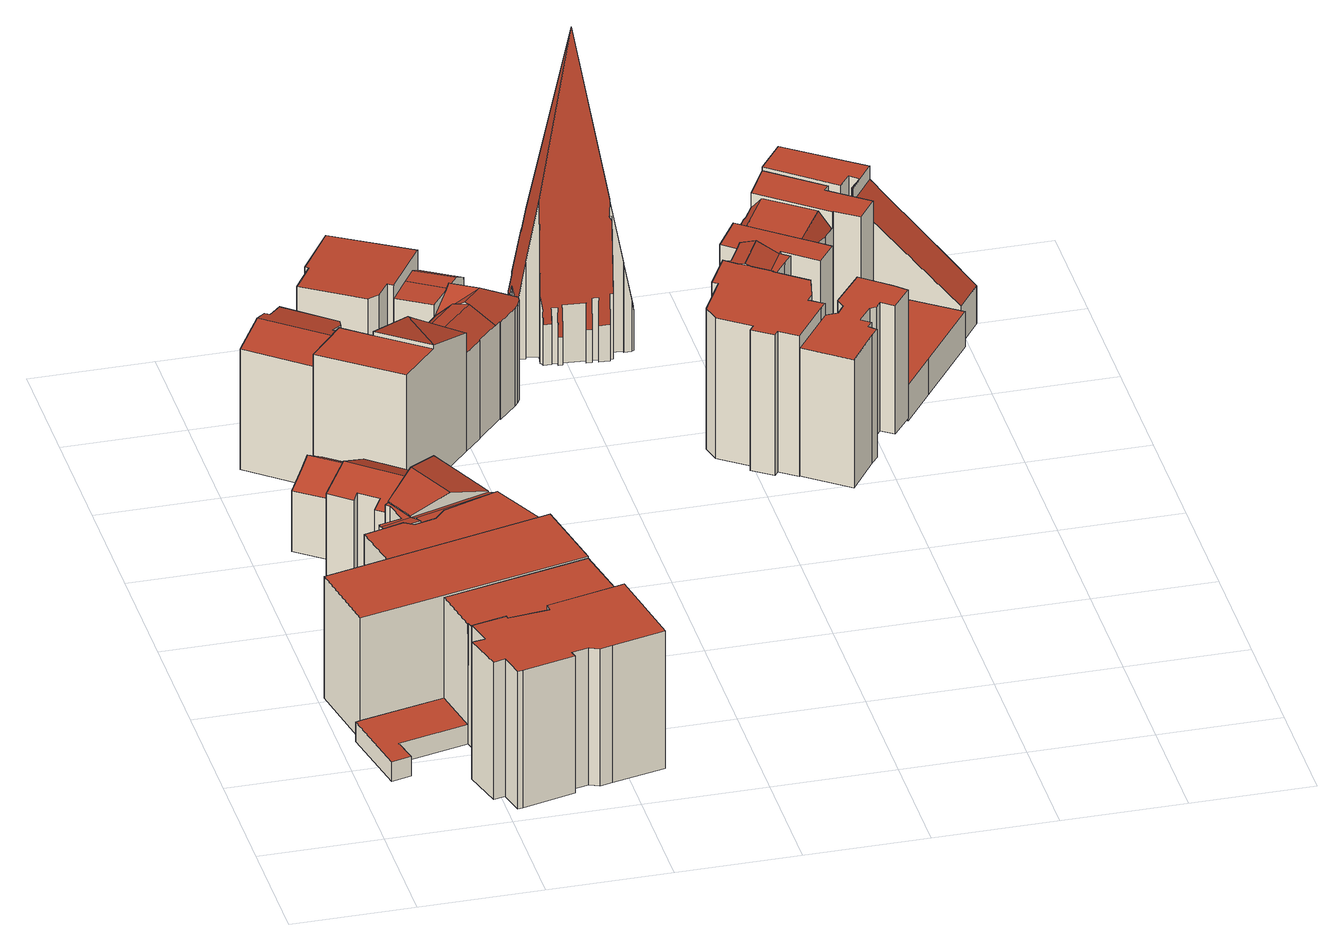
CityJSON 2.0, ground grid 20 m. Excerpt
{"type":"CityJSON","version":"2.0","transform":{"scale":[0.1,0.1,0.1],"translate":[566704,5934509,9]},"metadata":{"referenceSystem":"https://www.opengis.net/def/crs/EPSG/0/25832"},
"CityObjects":{
"building1":{"type":"Building","attributes":{"Gemeindeschluessel":"02000000","Geometrietyp2DReferenz":"3000","function":"31001_2070","roofType":"1000","measuredHeight":21.38,"storeysAboveGround":5},"geometry":[{"type":"MultiSurface","lod":"2","boundaries":[[[0,1,2,3]],[[4,5,6,7]],[[8,9,10,11]],[[11,10,12,13]],[[14,15,16,4,7,2,1]],[[8,11,13,17,18,19,20,0,3,21,22]],[[21,3,2,7,6,23]],[[0,20,14,1]],[[9,8,22,24]],[[25,17,13,12]],[[24,22,21,23]],[[19,18,16,15]],[[18,17,25,5,4,16]],[[20,19,15,14]],[[24,23,6,5,25,12,10,9]]],"semantics":{"surfaces":[{"type":"WallSurface"},{"type":"RoofSurface"},{"type":"GroundSurface"}],"values":[0,0,0,0,1,2,0,0,0,0,0,0,0,0,1]}}]},
"building2":{"type":"Building","attributes":{"name":"Muhajirin-Moschee","Gemeindeschluessel":"02000000","Geometrietyp2DReferenz":"3000","function":"31001_3040","roofType":"1000","measuredHeight":21.6,"storeysAboveGround":5},"geometry":[{"type":"MultiSurface","lod":"2","boundaries":[[[26,27,28,29]],[[30,31,32,33]],[[32,31,29,28]],[[31,30,26,29]],[[30,33,27,26]],[[33,32,28,27]]],"semantics":{"surfaces":[{"type":"RoofSurface"},{"type":"GroundSurface"},{"type":"WallSurface"}],"values":[0,1,2,2,2,2]}}]},
"building3":{"type":"Building","attributes":{"Gemeindeschluessel":"02000000","Geometrietyp2DReferenz":"3000","function":"31001_1010","roofType":"1000","measuredHeight":24.42,"storeysAboveGround":5},"geometry":[{"type":"MultiSurface","lod":"2","boundaries":[[[34,35,36,37]],[[37,36,38,39]],[[39,38,40,41]],[[41,40,42,43]],[[43,42,44,45]],[[45,44,46,47]],[[47,46,48,49]],[[50,51,52,53]],[[53,52,54,55]],[[55,54,56,57]],[[57,56,58,59]],[[59,58,60,61]],[[62,63,64,65]],[[65,64,35,34]],[[66,67,68,69]],[[68,67,60,58,56,54,52,51,70,48,46,44,42,40,38,36,35,64,63]],[[66,69,62,65,34,37,39,41,43,45,47,49,71,50,53,55,57,59,61]],[[62,69,68,63]],[[66,61,60,67]],[[50,71,70,51]],[[71,49,48,70]]],"semantics":{"surfaces":[{"type":"WallSurface"},{"type":"RoofSurface"},{"type":"GroundSurface"}],"values":[0,0,0,0,0,0,0,0,0,0,0,0,0,0,0,1,2,0,0,0,0]}}]},
"building4":{"type":"Building","attributes":{"Gemeindeschluessel":"02000000","Geometrietyp2DReferenz":"3000","function":"31001_1120","roofType":"3100","measuredHeight":14.17,"storeysAboveGround":3},"geometry":[{"type":"MultiSurface","lod":"2","boundaries":[[[72,73,74,75,76,77]],[[78,72,77,79]],[[79,77,76,80]],[[81,74,73,82]],[[73,72,78,83,82]],[[76,75,84,85,80]],[[84,75,74,81]],[[79,80,85,83,78]],[[84,81,82,83,85]]],"semantics":{"surfaces":[{"type":"GroundSurface"},{"type":"WallSurface"},{"type":"RoofSurface"}],"values":[0,1,1,1,1,1,1,2,2]}}]},
"building5":{"type":"Building","attributes":{"Gemeindeschluessel":"02000000","Geometrietyp2DReferenz":"3000","function":"31001_2070","roofType":"1000","measuredHeight":19.98,"storeysAboveGround":5},"geometry":[{"type":"MultiSurface","lod":"2","boundaries":[[[86,87,88,89]],[[89,88,90,91]],[[91,90,92,93]],[[93,92,94,95]],[[95,94,96,97]],[[98,99,100,96,94,92,90,88,87]],[[101,86,89,91,93,95,97,102,103]],[[86,101,98,87]],[[101,103,99,98]],[[103,102,100,99]],[[102,97,96,100]]],"semantics":{"surfaces":[{"type":"WallSurface"},{"type":"RoofSurface"},{"type":"GroundSurface"}],"values":[0,0,0,0,0,1,2,0,0,0,0]}}]},
"building6":{"type":"Building","attributes":{"Gemeindeschluessel":"02000000","Geometrietyp2DReferenz":"3000","function":"31001_1010","roofType":"3100","measuredHeight":18.16,"storeysAboveGround":4},"geometry":[{"type":"MultiSurface","lod":"2","boundaries":[[[104,105,106,107,108,109,110,111]],[[112,108,107,113]],[[113,107,106,114]],[[114,106,105,115]],[[115,105,104,116]],[[116,104,111,117]],[[118,119,120,121]],[[122,123,117,111,110]],[[112,113,114,115,116,117,123,118,121]],[[119,118,123,122]],[[112,121,120,109,108]],[[119,122,110,109,120]]],"semantics":{"surfaces":[{"type":"RoofSurface"},{"type":"WallSurface"},{"type":"GroundSurface"}],"values":[0,1,1,1,1,1,1,1,2,1,1,0]}}]},
"building7":{"type":"Building","attributes":{"Gemeindeschluessel":"02000000","Geometrietyp2DReferenz":"3000","function":"31001_2010","roofType":"3100","measuredHeight":21.16,"storeysAboveGround":4},"geometry":[{"type":"MultiSurface","lod":"2","boundaries":[[[124,125,126,127,128,129]],[[130,131,132,133]],[[124,134,135,136]],[[129,137,138,135,134]],[[139,140,141,135,138]],[[132,142,143,133]],[[125,124,144,145,146,147,148]],[[129,128,137]],[[91,127,126,89]],[[124,131,130,144]],[[102,141,140,97]],[[97,140,139,149]],[[150,148,147,151]],[[151,147,146,152]],[[152,146,145,153]],[[91,89,150,151,152,153,154,102,97,149]],[[91,149,139,138,137,128,127]],[[154,153,145,144,130,133,143]],[[102,154,143,142,136,135,141]],[[124,129,134]],[[124,136,142,132,131]],[[150,89,126,125,148]]],"semantics":{"surfaces":[{"type":"RoofSurface"},{"type":"WallSurface"},{"type":"GroundSurface"}],"values":[0,0,0,0,0,0,0,1,1,1,1,1,1,1,1,2,1,1,1,1,1,1]}}]},
"building8":{"type":"Building","attributes":{"Gemeindeschluessel":"02000000","Geometrietyp2DReferenz":"3000","function":"31001_1010","roofType":"3100","measuredHeight":23.11,"storeysAboveGround":6},"geometry":[{"type":"MultiSurface","lod":"2","boundaries":[[[155,156,157,158]],[[159,160,161,162]],[[162,161,163,164]],[[164,163,165,166]],[[166,165,167,168]],[[168,167,169,170]],[[170,169,171,172]],[[173,155,158,159,162,164,166,168,170,172]],[[156,155,173,174,175]],[[174,173,172,171]],[[159,158,157,176,160]],[[175,174,171,169,167,165,163,161,160,176]],[[175,176,157,156]]],"semantics":{"surfaces":[{"type":"WallSurface"},{"type":"GroundSurface"},{"type":"RoofSurface"}],"values":[0,0,0,0,0,0,0,1,0,0,0,2,2]}}]},
"building9":{"type":"Building","attributes":{"Gemeindeschluessel":"02000000","Geometrietyp2DReferenz":"3000","function":"31001_1120","roofType":"1000","measuredHeight":24.34,"storeysAboveGround":7},"geometry":[{"type":"MultiSurface","lod":"2","boundaries":[[[177,178,179,180,181]],[[182,183,184,185]],[[182,186,187,183]],[[183,187,188,189,184]],[[190,184,189,191,192]],[[193,194,188,187]],[[195,180,179,196]],[[196,179,178,197]],[[198,185,184,190]],[[192,191,199,200]],[[201,202,198,190,192,200,195,196,197]],[[198,202,203,186,182,185]],[[201,197,178,177,194,193,204]],[[181,180,195,200,199]],[[203,202,201,204]],[[181,199,191,189,188,194,177]],[[203,204,193,187,186]]],"semantics":{"surfaces":[{"type":"RoofSurface"},{"type":"WallSurface"},{"type":"GroundSurface"}],"values":[0,0,1,1,1,1,1,1,1,1,2,1,1,1,1,0,0]}}]},
"building10":{"type":"Building","attributes":{"Gemeindeschluessel":"02000000","Geometrietyp2DReferenz":"3000","function":"31001_1010","roofType":"1000","measuredHeight":23.16,"storeysAboveGround":6},"geometry":[{"type":"MultiSurface","lod":"2","boundaries":[[[205,206,207,208]],[[208,207,209,210]],[[210,209,211,212]],[[213,214,215,216]],[[216,215,217,218]],[[219,217,215,214,220,211,209,207,206]],[[213,216,218,221,205,208,210,212,222]],[[205,221,219,206]],[[221,218,217,219]],[[213,222,220,214]],[[222,212,211,220]]],"semantics":{"surfaces":[{"type":"WallSurface"},{"type":"RoofSurface"},{"type":"GroundSurface"}],"values":[0,0,0,0,0,1,2,0,0,0,0]}}]},
"building11":{"type":"Building","attributes":{"Gemeindeschluessel":"02000000","Geometrietyp2DReferenz":"3000","function":"31001_1120","roofType":"3100","measuredHeight":20.8,"storeysAboveGround":6},"geometry":[{"type":"MultiSurface","lod":"2","boundaries":[[[223,224,225,226,227]],[[228,229,230,231,232]],[[233,234,235,226,225]],[[236,229,228,237,238,239]],[[234,240,241,235]],[[242,243,244,245,238,237]],[[224,246,247,248]],[[236,249,247,246,250,251]],[[233,248,247,252,253,254,255]],[[256,257,258,259,260,261,252,247,249,239]],[[224,223,246]],[[262,232,231,263]],[[264,244,243,265]],[[265,243,242,266]],[[267,254,253,268]],[[269,261,260,270]],[[270,260,259,271]],[[271,259,258,272]],[[272,258,257,273]],[[264,265,266,262,263,274,275,276,267,268,269,270,271,272,273]],[[276,275,227,226,235,241]],[[275,274,250,246,223,227]],[[262,266,242,237,228,232]],[[224,248,233,225]],[[269,268,253,252,261]],[[236,239,249]],[[264,273,257,256,245,244]],[[267,276,241,240,255,254]],[[256,239,238,245]],[[233,255,240,234]],[[236,251,230,229]],[[274,263,231,230,251,250]]],"semantics":{"surfaces":[{"type":"RoofSurface"},{"type":"WallSurface"},{"type":"GroundSurface"}],"values":[0,0,0,0,0,0,0,0,0,0,1,1,1,1,1,1,1,1,1,2,1,1,1,1,1,1,1,1,1,1,1,1]}}]},
"building12":{"type":"Building","attributes":{"Gemeindeschluessel":"02000000","Geometrietyp2DReferenz":"3000","function":"31001_3040","roofType":"4000","measuredHeight":56.45,"storeysAboveGround":3},"geometry":[{"type":"MultiSurface","lod":"2","boundaries":[[[277,278,279,280,281,282,283,284,285,286,287,288,289,290,291,292,293,294]],[[283,295,296,297,298,299,300,301,302,303,304,305,306,307,308,309,284]],[[310,311,312,313,314,315,316,317,318,319,320,321,322,323,324,325,295,283]],[[326,294,293,327]],[[327,293,292,328]],[[328,292,291,329]],[[329,291,290,330]],[[330,290,289,331]],[[331,289,288,332]],[[332,288,287,333]],[[333,287,286,334]],[[334,286,285,335]],[[336,281,280,337]],[[337,280,279,338]],[[338,279,278,339]],[[339,278,277,340]],[[340,277,294,326]],[[341,342,343,344]],[[344,343,345,346]],[[346,345,347,348]],[[349,350,351,352]],[[353,354,355,356]],[[357,358,359,360]],[[360,359,361,362]],[[362,361,363,364]],[[364,363,365,366]],[[366,365,367,368]],[[369,309,308,370]],[[370,308,307,371]],[[371,307,306,372]],[[372,306,305,373]],[[373,305,304,374]],[[374,304,303,375]],[[375,303,302,376]],[[376,302,301,377]],[[377,301,300,378]],[[378,300,299,379]],[[379,299,298,380]],[[380,298,297,381]],[[381,297,296,382]],[[383,325,324,384]],[[384,324,323,385]],[[385,323,322,386]],[[386,322,321,387]],[[387,321,320,388]],[[388,320,319,389]],[[389,319,318,390]],[[390,318,317,391]],[[391,317,316,392]],[[392,316,315,393]],[[393,315,314,394]],[[394,314,313,395]],[[395,313,312,396]],[[396,312,311,397]],[[398,399,400,401]],[[402,403,404,405]],[[406,407,408,409]],[[341,344,346,348,406,409,349,352,402,405,353,356,398,401,357,360,362,364,366,368,336,337,338,339,340,326,327,328,329,330,331,332,333,334,335,369,370,371,372,373,374,375,376,377,378,379,380,381,382,383,384,385,386,387,388,389,390,391,392,393,394,395,396,397]],[[400,399,355,354,404,403,351,350,408,407,347,345,343,342,310,283,282,367,365,363,361,359,358]],[[383,382,296,295,325]],[[400,358,357,401]],[[355,399,398,356]],[[404,354,353,405]],[[351,403,402,352]],[[408,350,349,409]],[[347,407,406,348]],[[341,397,311,310,342]],[[336,368,367,282,281]],[[369,335,285,284,309]]],"semantics":{"surfaces":[{"type":"RoofSurface"},{"type":"WallSurface"},{"type":"GroundSurface"}],"values":[0,0,0,1,1,1,1,1,1,1,1,1,1,1,1,1,1,1,1,1,1,1,1,1,1,1,1,1,1,1,1,1,1,1,1,1,1,1,1,1,1,1,1,1,1,1,1,1,1,1,1,1,1,1,1,1,1,2,0,1,1,1,1,1,1,1,1,1,1]}}]},
"building13":{"type":"Building","attributes":{"Gemeindeschluessel":"02000000","Geometrietyp2DReferenz":"3000","function":"31001_1120","roofType":"1000","measuredHeight":25.29,"storeysAboveGround":6},"geometry":[{"type":"MultiSurface","lod":"2","boundaries":[[[410,411,412,413,414,415,416,417]],[[418,419,420,421,412,411]],[[422,423,424,420,419]],[[425,426,427,428]],[[428,427,429,430]],[[417,431,410]],[[432,433,426,425]],[[434,435,436,437]],[[437,436,438,439]],[[439,438,440,441]],[[441,440,442,443]],[[443,442,444,445]],[[445,444,446,447]],[[447,446,448,449]],[[449,448,450,451]],[[451,450,452,453]],[[453,452,454,455]],[[456,416,415,457]],[[457,415,414,458]],[[458,414,413,459]],[[460,424,423,461]],[[432,425,428,430,456,457,458,459,462,460,461,434,437,439,441,443,445,447,449,451,453,455]],[[460,462,421,420,424]],[[418,411,410]],[[462,459,413,412,421]],[[434,461,423,422,463,435]],[[433,432,455,454]],[[463,422,419,418]],[[456,430,429,431,417,416]],[[463,418,410,431,429,427,426,433,454,452,450,448,446,444,442,440,438,436,435]]],"semantics":{"surfaces":[{"type":"RoofSurface"},{"type":"WallSurface"},{"type":"GroundSurface"}],"values":[0,0,0,1,1,1,1,1,1,1,1,1,1,1,1,1,1,1,1,1,1,2,1,1,1,1,1,1,1,0]}}]},
"building14":{"type":"Building","attributes":{"Gemeindeschluessel":"02000000","Geometrietyp2DReferenz":"3000","function":"31001_1120","roofType":"1000","measuredHeight":22.8,"storeysAboveGround":5},"geometry":[{"type":"MultiSurface","lod":"2","boundaries":[[[464,465,466,467,468,469,470,471,472,473,474,475,476,477,478,479,480,481,482]],[[483,484,485,486,487,488,489,490,491,492,493,494,495,496,497,498,499,500,501]],[[501,500,465,464]],[[500,499,466,465]],[[499,498,467,466]],[[498,497,468,467]],[[497,496,469,468]],[[496,495,470,469]],[[495,494,471,470]],[[494,493,472,471]],[[493,492,473,472]],[[492,491,474,473]],[[491,490,475,474]],[[490,489,476,475]],[[489,488,477,476]],[[488,487,478,477]],[[487,486,479,478]],[[486,485,480,479]],[[485,484,481,480]],[[484,483,482,481]],[[483,501,464,482]]],"semantics":{"surfaces":[{"type":"GroundSurface"},{"type":"RoofSurface"},{"type":"WallSurface"}],"values":[0,1,2,2,2,2,2,2,2,2,2,2,2,2,2,2,2,2,2,2,2]}}]},
"building15":{"type":"Building","attributes":{"Gemeindeschluessel":"02000000","Geometrietyp2DReferenz":"3000","function":"31001_1120","roofType":"1000","measuredHeight":23.46,"storeysAboveGround":6},"geometry":[{"type":"MultiSurface","lod":"2","boundaries":[[[502,503,504,505,506,507,508,509,510]],[[511,512,503,502]],[[513,514,515,516,517,512,511]],[[518,517,516]],[[519,520,521,522]],[[522,521,523,524]],[[524,523,525,526]],[[527,509,508,528]],[[528,508,507,529]],[[529,507,506,530]],[[530,506,505,531]],[[532,533,534,535]],[[535,534,536,537]],[[538,539,540,541]],[[542,515,514,543]],[[544,545,546,547]],[[547,546,548,549]],[[542,543,550,538,541,519,522,524,526,527,528,529,530,531,532,535,537,544,547,549]],[[551,513,511,502,510,552]],[[553,504,503,512,517,518,554]],[[542,549,548,554,518,516,515]],[[545,544,537,536]],[[532,531,505,504,553,533]],[[520,519,541,540]],[[539,538,550,551]],[[550,543,514,513,551]],[[527,526,525,552,510,509]],[[545,536,534,533,553,554,548,546]],[[539,551,552,525,523,521,520,540]]],"semantics":{"surfaces":[{"type":"RoofSurface"},{"type":"WallSurface"},{"type":"GroundSurface"}],"values":[0,0,0,0,1,1,1,1,1,1,1,1,1,1,1,1,1,2,1,1,1,1,1,1,1,1,1,0,0]}}]},
"building16":{"type":"Building","attributes":{"Gemeindeschluessel":"02000000","Geometrietyp2DReferenz":"3000","function":"31001_1010","roofType":"1000","measuredHeight":6.26,"storeysAboveGround":2},"geometry":[{"type":"MultiSurface","lod":"2","boundaries":[[[547,555,556,544]],[[544,556,557,558]],[[559,560,561,562]],[[562,561,563,564]],[[564,563,565,566]],[[565,563,561,560,567,557,556,555,568,569]],[[559,562,564,566,570,538,547,544,558,571]],[[571,558,557,567]],[[559,571,567,560]],[[538,570,569,568]],[[570,566,565,569]],[[547,538,568,555]]],"semantics":{"surfaces":[{"type":"WallSurface"},{"type":"RoofSurface"},{"type":"GroundSurface"}],"values":[0,0,0,0,0,1,2,0,0,0,0,0]}}]},
"building17":{"type":"Building","attributes":{"Gemeindeschluessel":"02000000","Geometrietyp2DReferenz":"3000","function":"31001_1010","roofType":"2100","measuredHeight":23.71,"storeysAboveGround":5},"geometry":[{"type":"MultiSurface","lod":"2","boundaries":[[[572,573,574,575,576,577,578,579]],[[580,581,582,583,584,585,586,587]],[[588,579,578,589]],[[585,577,576,586]],[[590,575,574,591]],[[591,574,573,592]],[[592,573,572,593]],[[594,584,583,595]],[[595,583,582,596]],[[596,582,581,597]],[[597,581,580,598]],[[598,580,587,599]],[[593,572,579,588]],[[599,587,586,576,575,590]],[[589,578,577,585,584,594]],[[589,594,595,596,597,598,599,590,591,592,593,588]]],"semantics":{"surfaces":[{"type":"RoofSurface"},{"type":"WallSurface"},{"type":"GroundSurface"}],"values":[0,0,1,1,1,1,1,1,1,1,1,1,1,1,1,2]}}]}
},
"vertices":[
[18,247,23],[18,247,58],[26,249,58],[26,249,23],[180,198,58],[180,198,237],[164,280,237],[164,280,58],[273,175,23],[273,175,237],[272,183,237],[272,183,23],[189,164,237],[189,164,23],[43,123,58],[75,131,58],[66,172,58],[181,199,23],[66,172,23],[75,131,23],[43,123,23],[402,334,23],[427,211,23],[402,334,237],[427,211,237],[181,199,237],
[26,249,240],[402,334,240],[376,465,240],[2,377,240],[26,249,24],[2,377,24],[376,465,24],[402,334,24],
[163,108,18],[163,108,262],[185,111,262],[185,111,18],[175,153,262],[175,153,18],[181,155,262],[181,155,18],[232,166,262],[232,166,18],[233,161,262],[233,161,18],[300,168,262],[300,168,18],[299,181,262],[299,181,18],[454,66,18],[454,66,262],[367,46,262],[367,46,18],[346,41,262],[346,41,18],[330,48,262],[330,48,18],[302,42,262],[302,42,18],[305,31,262],[305,31,18],[200,48,18],[200,48,262],[181,44,262],[181,44,18],[218,10,18],[218,10,262],[210,9,262],[210,9,18],[427,211,262],[427,211,18],
[169,792,17],[131,750,17],[60,803,17],[82,828,17],[128,884,17],[200,828,17],[169,792,156],[200,828,126],[128,884,126],[60,803,125],[131,750,126],[166,789,159],[82,828,146],[95,844,159],
[97,506,22],[97,506,222],[137,517,222],[137,517,22],[163,524,222],[163,524,22],[178,515,222],[178,515,22],[214,524,222],[214,524,22],[231,543,222],[231,543,22],[119,404,222],[376,465,222],[322,575,222],[119,404,22],[322,575,22],[376,465,22],
[125,675,176],[132,685,182],[162,661,182],[149,646,173],[178,623,173],[220,669,203],[126,745,203],[89,704,176],[178,623,21],[149,646,21],[162,661,21],[132,685,21],[125,675,21],[89,704,21],[253,722,21],[253,722,173],[258,711,176],[258,711,21],[169,792,172],[169,792,21],
[182,553,211],[131,537,211],[137,517,215],[163,524,216],[192,531,216],[189,538,215],[159,602,213],[182,553,213],[248,573,233],[208,657,233],[187,541,216],[319,582,216],[313,594,211],[192,531,212],[204,534,212],[215,537,212],[231,543,213],[322,575,216],[313,594,213],[258,711,213],[159,602,211],[153,596,211],[159,590,211],[168,553,211],[130,544,211],[215,537,22],[130,544,22],[168,553,22],[159,590,22],[153,596,22],[258,711,22],
[141,990,6],[141,990,220],[47,1066,220],[47,1066,6],[96,1131,6],[96,1131,233],[103,1140,230],[103,1140,6],[111,1135,230],[111,1135,6],[134,1168,220],[134,1168,6],[212,1105,220],[212,1105,6],[209,1087,224],[209,1087,6],[191,1067,231],[191,1067,6],[202,1058,6],[202,1058,231],[186,1040,237],[87,1119,237],
[322,960,249],[390,1032,216],[389,1033,216],[324,1092,216],[317,1099,216],[198,1054,216],[242,1020,216],[244,1022,216],[203,1059,216],[198,1054,242],[242,1020,242],[242,1020,249],[244,1022,248],[244,1022,5],[249,1027,246],[249,1027,5],[321,960,242],[321,960,249],[324,1092,5],[389,1033,5],[390,1032,5],[203,1059,5],[316,1100,216],[316,1100,5],[263,898,5],[141,990,5],[141,990,242],[263,898,242],
[175,1223,2],[175,1223,216],[203,1260,222],[203,1260,2],[198,1264,222],[198,1264,2],[246,1327,233],[246,1327,2],[315,1182,2],[315,1182,221],[307,1189,221],[307,1189,2],[289,1167,217],[289,1167,2],[270,1164,215],[370,1252,233],[270,1164,2],[370,1252,2],
[370,1149,198],[394,1174,204],[399,1179,205],[340,1215,205],[315,1182,198],[341,1077,205],[395,1134,205],[371,1148,179],[371,1144,182],[324,1092,183],[406,1187,207],[418,1200,209],[357,1236,209],[405,1128,207],[359,1060,209],[417,1121,209],[416,1121,209],[432,1214,198],[370,1252,198],[389,1033,178],[419,1064,178],[419,1065,179],[452,1100,179],[370,1149,177],[443,1157,212],[401,1182,212],[412,1124,212],[371,1149,177],[371,1148,178],[504,1163,183],[503,1168,180],[496,1176,177],[432,1214,177],[452,1100,178],[462,1111,178],[463,1110,177],[494,1142,177],[500,1149,178],[504,1158,180],[324,1092,4],[371,1144,4],[419,1065,4],[419,1064,4],[389,1033,4],[496,1176,4],[503,1168,4],[504,1158,4],[500,1149,4],[494,1142,4],[463,1110,4],[462,1111,4],[371,1149,4],[315,1182,4],[370,1252,4],
[526,1260,115],[526,1253,115],[538,1251,184],[539,1255,184],[559,1252,294],[559,1251,294],[615,1276,578],[556,1322,234],[549,1322,198],[550,1326,198],[536,1327,123],[536,1324,123],[530,1325,91],[528,1310,91],[531,1310,109],[527,1273,109],[522,1274,85],[521,1261,85],[682,1306,240],[673,1307,240],[674,1317,144],[671,1318,144],[671,1324,91],[656,1326,91],[655,1320,138],[648,1321,138],[602,1327,138],[590,1328,138],[591,1334,87],[575,1336,87],[575,1331,133],[570,1331,133],[569,1320,234],[665,1237,287],[665,1238,287],[687,1236,170],[686,1233,170],[698,1232,107],[698,1235,107],[702,1234,85],[705,1254,85],[700,1255,110],[704,1290,110],[709,1289,87],[710,1299,87],[705,1300,111],[706,1306,111],[690,1308,198],[690,1305,198],[521,1261,14],[522,1274,14],[527,1273,14],[531,1310,14],[528,1310,14],[530,1325,14],[536,1324,14],[536,1327,14],[550,1326,14],[549,1322,14],[559,1252,14],[539,1255,14],[538,1251,14],[526,1253,14],[526,1260,14],[664,1234,14],[664,1234,259],[667,1233,259],[667,1233,14],[666,1219,130],[666,1219,14],[661,1220,130],[661,1220,14],[644,1221,14],[644,1221,125],[634,1223,125],[634,1223,14],[625,1223,14],[625,1223,117],[589,1227,117],[589,1227,14],[582,1227,14],[582,1227,113],[572,1229,113],[572,1229,14],[572,1226,86],[572,1226,14],[559,1227,86],[559,1227,14],[559,1230,110],[559,1230,14],[556,1233,132],[556,1233,14],[569,1320,14],[570,1331,14],[575,1331,14],[575,1336,14],[591,1334,14],[590,1328,14],[602,1327,14],[648,1321,14],[655,1320,14],[656,1326,14],[671,1324,14],[671,1318,14],[674,1317,14],[673,1307,14],[690,1305,14],[690,1308,14],[706,1306,14],[705,1300,14],[710,1299,14],[709,1289,14],[704,1290,14],[700,1255,14],[705,1254,14],[702,1234,14],[698,1235,14],[698,1232,14],[686,1233,14],[687,1236,14],[665,1238,14],[588,1221,14],[588,1221,63],[581,1222,63],[581,1222,14],[633,1217,14],[633,1217,73],[624,1218,73],[624,1218,14],[660,1214,14],[660,1214,79],[643,1216,78],[643,1216,14],
[820,1054,259],[828,1049,262],[860,1108,262],[839,1124,252],[829,1105,252],[814,1078,252],[805,1083,248],[799,1071,248],[835,1044,259],[858,1027,248],[890,1085,248],[887,1088,249],[865,1022,248],[892,1057,248],[905,1074,248],[741,944,9],[741,944,259],[776,1008,259],[776,1008,9],[767,1013,259],[767,1013,9],[799,1071,259],[748,914,9],[748,914,259],[864,1021,9],[864,1021,259],[913,983,259],[913,983,9],[904,940,259],[904,940,9],[896,929,259],[896,929,9],[918,914,259],[918,914,9],[909,902,259],[909,902,9],[858,833,259],[858,833,9],[829,854,259],[829,854,9],[823,845,259],[823,845,9],[790,869,259],[790,869,9],[797,878,259],[797,878,9],[805,1083,9],[814,1078,9],[829,1105,9],[839,1124,9],[905,1074,9],[892,1057,9],[887,1088,9],[865,1022,259],
[929,780,10],[858,833,10],[909,902,10],[918,914,10],[939,915,10],[951,932,10],[947,950,10],[992,1007,10],[1038,970,10],[1057,952,10],[1027,913,10],[1007,928,10],[999,918,10],[988,915,10],[966,888,10],[981,877,10],[973,866,10],[984,855,10],[973,842,10],[973,842,238],[984,855,238],[973,866,238],[981,877,238],[966,888,238],[988,915,238],[999,918,238],[1007,928,238],[1027,913,238],[1057,952,238],[1038,970,238],[992,1007,238],[947,950,238],[951,932,238],[939,915,238],[918,914,238],[909,902,238],[858,833,238],[929,780,238],
[863,1187,234],[909,1265,234],[895,1276,213],[880,1249,214],[879,1248,214],[877,1250,211],[862,1225,211],[864,1224,213],[848,1199,213],[936,1131,236],[982,1207,236],[946,1123,221],[965,1147,217],[983,1170,212],[991,1181,210],[999,1194,210],[1001,1193,210],[897,1102,5],[897,1102,240],[887,1088,240],[887,1088,5],[839,1124,240],[839,1124,5],[813,1144,240],[813,1144,5],[864,1224,5],[862,1225,5],[877,1250,5],[879,1248,5],[880,1249,5],[927,1334,5],[927,1334,239],[1013,1267,239],[1013,1267,5],[1005,1257,239],[1005,1257,5],[977,1098,5],[977,1098,240],[949,1062,240],[949,1062,5],[983,1170,5],[965,1147,5],[1068,1209,5],[1068,1209,239],[1039,1169,239],[1039,1169,5],[1002,1195,239],[1002,1195,5],[946,1123,5],[946,1123,240],[848,1199,240],[895,1276,239],[1001,1193,239],
[1039,1169,68],[1068,1209,68],[1076,1219,68],[1076,1219,5],[1105,1017,5],[1105,1017,68],[1057,952,68],[1057,952,5],[1038,970,68],[1038,970,5],[992,1007,68],[992,1007,5],[1192,1135,68],[977,1098,68],[938,1048,68],[938,1048,5],[1192,1135,5],
[1029,1255,245],[1047,1277,245],[1061,1265,245],[1043,1243,245],[1045,1242,245],[1085,1297,245],[965,1385,245],[927,1334,245],[1187,1139,75],[1224,1191,75],[1216,1197,84],[1193,1215,108],[1106,1281,199],[1085,1297,222],[1045,1242,222],[1045,1242,221],[927,1334,8],[965,1385,8],[1043,1243,8],[1061,1265,8],[1047,1277,8],[1029,1255,8],[1106,1281,8],[1193,1215,8],[1216,1197,8],[1224,1191,8],[1187,1139,8],[1045,1242,8]
]}
